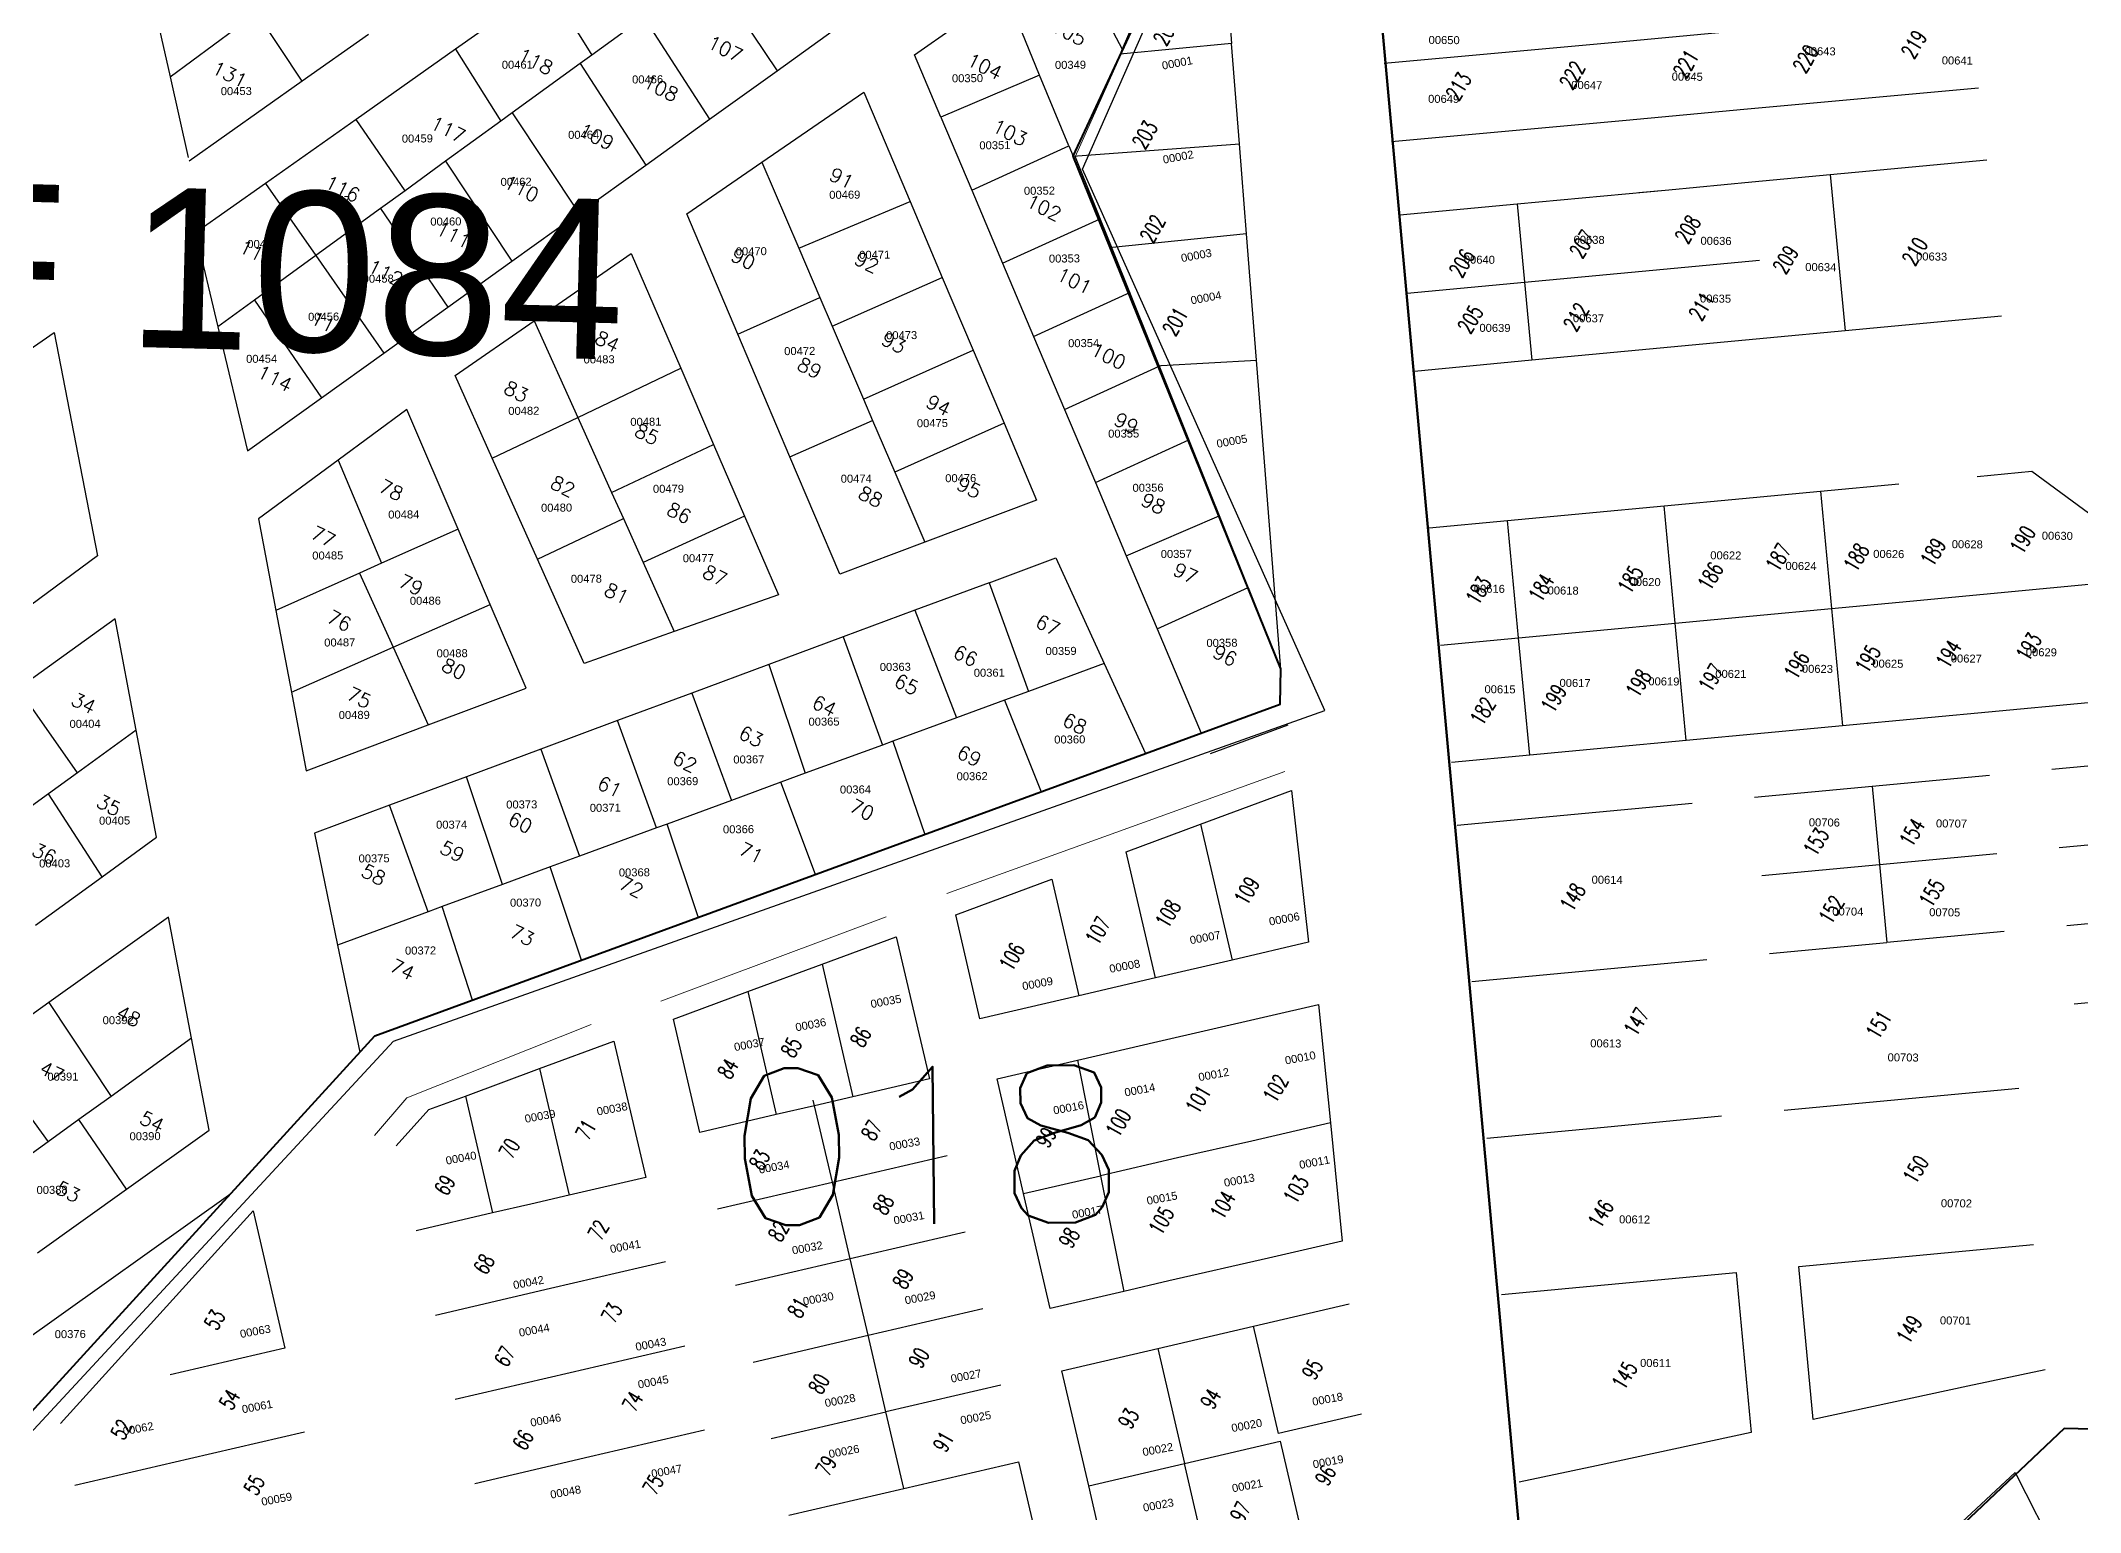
# Model space of a CAD drawing. Header units: metres. Extents: x 0 to 1324930, y 0 to 1631912.
# Drawn here: x 253085.4 to 253340.3, y 1630201.6 to 1630385.5 of the extents above; entities that cross this region are included whole.
import ezdxf
from ezdxf.enums import TextEntityAlignment as Align

# ---------------------------------------------------------------- set-up
doc = ezdxf.new("R2010")
doc.units = ezdxf.units.M
doc.header["$MEASUREMENT"] = 0
for name, color, linetype in [('A_revoir_niveau_0', 7, 'Continuous'), ('limites_parcelles', 7, 'Continuous'), ('limites_sections', 7, 'Continuous'), ('limites_tf', 7, 'Continuous'), ('numero_lot', 7, 'Continuous'), ('numero_parcelle', 7, 'Continuous')]:
    doc.layers.add(name, color=color, linetype=linetype)
doc.layers.add('ASSIETTE IMMAT', color=7, linetype='Continuous', lineweight=0)
doc.layers.add('Numero Titre Foncier', color=4, linetype='Continuous', lineweight=0)
doc.styles.add('Annotative', font='romans.shx')
doc.styles.add('Style-Arial', font='arial.ttf')
doc.styles.add('Style-STANDARD', font='STANDARD.shx')
doc.styles.add('Style-txt', font='txt.shx')

msp = doc.modelspace()

# ---------------------------------------------------------------- linework, layer by layer
at = {"layer": 'A_revoir_niveau_0', "color": 0, "lineweight": 0}
for p, q in [((253214.70433, 1630370.9804, -1.032), (253231.98046, 1630409.69343, -1.032)), ((253225.35708, 1630344.44537, -1.032), (253214.70433, 1630370.9804, -1.032)), ((253240.91244, 1630294.17127, -1.032), (253198.66754, 1630278.91944, -1.032)), ((253162.90526, 1630265.46361, -1.032), (253191.06812, 1630276.00417, -1.032)), ((253131.16643, 1630253.35385, -1.032), (253154.18781, 1630262.54711, -1.032)), ((253127.14668, 1630248.65367, -1.032), (253131.16643, 1630253.35385, -1.032))]:
    msp.add_line(p, q, dxfattribs=at)
at = {"layer": 'A_revoir_niveau_0', "color": 0, "lineweight": 30}
for p, q in [((253214.70433, 1630370.9804, -1.032), (253240.40374, 1630306.96547, -1.032)), ((253127.17261, 1630261.11859, -1.032), (253240.32509, 1630302.57816, -1.032)), ((253064.47847, 1630192.47348, -1.032), (253127.17261, 1630261.11859, -1.032))]:
    msp.add_line(p, q, dxfattribs=at)
at = {"layer": 'ASSIETTE IMMAT', "color": 2, "linetype": 'Continuous', "lineweight": 40}
for points in [[(253034.12191, 1629832.13926, 2.15992), (253017.23959, 1629997.64119, 1.16052), (253130.3778, 1629983.16094, 1.47266), (253107.12683, 1630079.57534, 0.86346), (253106.11178, 1630094.93864, 0.7718), (253095.88822, 1630135.18078, 0.51648), (253051.32866, 1630189.86855, 0.1078), (253064.47615, 1630192.48019, 0.11903), (253127.17084, 1630261.1237, -0.15523), (253240.32335, 1630302.58319, -0.16938), (253240.40206, 1630306.97036, -0.19482), (253214.44124, 1630371.06528, -0.62094), (253249.1608, 1630445.54933, -0.98556)], [(253304.28607, 1630415.55982, -1.032), (253414.61246, 1630333.66978, 0), (253419.11558, 1630335.2232, 0), (253417.22345, 1630377.50538, -0.25045), (253461.43441, 1630331.70579, 0.10568), (253433.74197, 1630311.23856, 0.16934), (253426.94604, 1630302.1753, 0.20853), (253425.89071, 1630286.92304, 0.29538), (253475.14306, 1630227.38584, 0.74179), (253420.30421, 1630210.07073, 0.73244), (253338.30498, 1630212.02092, 0.55606), (253281.71605, 1630158.44501, 0.75471), (253272.82588, 1630058.16258, 1.3218), (253238.77313, 1630009.06386, 1.53968), (253173.60872, 1629962.60402, 1.67957), (253084.70559, 1629865.60895, 2.06647)]]:
    msp.add_polyline3d(points, dxfattribs=at)
at = {"layer": 'limites_parcelles'}
for p, q in [((253231.30037, 1630409.51999), (253220.58389, 1630384.44025)), ((253232.28747, 1630410.21377), (253234.25652, 1630385.1652)), ((253097.78324, 1630397.94393), (253101.58184, 1630381.00843)), ((253213.81449, 1630397.2301), (253220.58389, 1630384.44025)), ((253168.94995, 1630394.37832), (253177.45148, 1630381.75497)), ((253148.75104, 1630392.56338), (253137.25125, 1630384.44488)), ((253148.75104, 1630392.56338), (253154.29229, 1630383.72228)), ((253194.6207, 1630383.73982), (253205.94812, 1630391.70125)), ((253210.26229, 1630381.2188), (253205.94812, 1630391.70125)), ((253101.58184, 1630381.00843), (253112.43235, 1630388.98143)), ((253118.0816, 1630380.44573), (253112.43235, 1630388.98143)), ((253160.77322, 1630388.43388), (253154.29229, 1630383.72228)), ((253160.77322, 1630388.43388), (253169.00244, 1630375.68782)), ((253177.45148, 1630381.75497), (253186.11896, 1630387.97898)), ((253297.35675, 1630386.68754), (253282.68227, 1630385.33584)), ((253126.37691, 1630386.30384), (253118.0816, 1630380.44573)), ((253137.25125, 1630384.44488), (253124.83018, 1630375.67599)), ((253137.25125, 1630384.44488), (253142.8965, 1630375.4376)), ((253234.25652, 1630385.1652), (253220.31988, 1630383.82239)), ((253220.58389, 1630384.44025), (253220.31988, 1630383.82239)), ((253235.24405, 1630372.60275), (253234.25652, 1630385.1652)), ((253268.00778, 1630383.98414), (253253.33956, 1630382.643)), ((253282.68227, 1630385.33584), (253268.00778, 1630383.98414)), ((253152.83285, 1630382.66127), (253144.35218, 1630376.49588)), ((253154.29229, 1630383.72228), (253152.83285, 1630382.66127)), ((253152.83285, 1630382.66127), (253161.03086, 1630369.96354)), ((253169.00244, 1630375.68782), (253177.45148, 1630381.75497)), ((253197.91885, 1630375.93733), (253194.6207, 1630383.73982)), ((253220.31988, 1630383.82239), (253218.21727, 1630378.90167)), ((253101.58184, 1630381.00843), (253103.85044, 1630370.89418)), ((253118.0816, 1630380.44573), (253103.94695, 1630370.4639)), ((253175.54647, 1630370.323), (253188.27122, 1630379.08389)), ((253188.27122, 1630379.08389), (253194.07023, 1630365.40055)), ((253210.26229, 1630381.2188), (253197.91885, 1630375.93733)), ((253213.90642, 1630372.36439), (253210.26229, 1630381.2188)), ((253327.59708, 1630379.59947), (253312.92259, 1630378.24777)), ((253144.35218, 1630376.49588), (253142.8965, 1630375.4376)), ((253144.35218, 1630376.49588), (253152.65975, 1630363.95235)), ((253298.25437, 1630376.90663), (253283.57988, 1630375.55493)), ((253312.92259, 1630378.24777), (253298.25437, 1630376.90663)), ((253124.83018, 1630375.67599), (253113.48385, 1630367.66583)), ((253130.95009, 1630366.75263), (253124.83018, 1630375.67599)), ((253142.8965, 1630375.4376), (253136.01779, 1630370.43682)), ((253161.03086, 1630369.96354), (253169.00244, 1630375.68782)), ((253197.91885, 1630375.93733), (253201.76819, 1630366.83086)), ((253268.9054, 1630374.20323), (253254.23717, 1630372.86209)), ((253283.57988, 1630375.55493), (253268.9054, 1630374.20323)), ((253201.76819, 1630366.83086), (253213.90642, 1630372.36439)), ((253213.90642, 1630372.36439), (253214.44207, 1630371.06288)), ((253214.44207, 1630371.06288), (253235.24405, 1630372.60275)), ((253236.12724, 1630361.36758), (253235.24405, 1630372.60275)), ((253136.01779, 1630370.43682), (253130.95009, 1630366.75263)), ((253136.01779, 1630370.43682), (253144.29203, 1630357.9436)), ((253152.65975, 1630363.95235), (253161.03086, 1630369.96354)), ((253166.15092, 1630363.85423), (253175.54647, 1630370.323)), ((253175.54647, 1630370.323), (253180.14929, 1630359.58214)), ((253299.29324, 1630367.86985), (253309.07302, 1630368.79074)), ((253309.07302, 1630368.79074), (253313.96968, 1630369.24894)), ((253309.07302, 1630368.79074), (253310.92252, 1630349.23031)), ((253313.96968, 1630369.24894), (253328.64612, 1630370.62803)), ((253113.48385, 1630367.66583), (253104.75522, 1630361.50369)), ((253113.48385, 1630367.66583), (253119.79558, 1630358.64337)), ((253130.95009, 1630366.75263), (253127.88516, 1630364.52444)), ((253201.76819, 1630366.83086), (253205.63168, 1630357.69091)), ((253269.95717, 1630365.11598), (253288.90907, 1630366.8893)), ((253285.15513, 1630366.53483), (253288.90907, 1630366.8893)), ((253288.90907, 1630366.8893), (253299.29324, 1630367.86985)), ((253127.88516, 1630364.52444), (253119.79558, 1630358.64337)), ((253127.88516, 1630364.52444), (253136.282, 1630352.1917)), ((253144.29203, 1630357.9436), (253152.65975, 1630363.95235)), ((253172.53624, 1630348.82812), (253166.15092, 1630363.85423)), ((253180.14929, 1630359.58214), (253194.07023, 1630365.40055)), ((253194.07023, 1630365.40055), (253198.08895, 1630355.91797)), ((253255.2913, 1630363.73063), (253269.95717, 1630365.11598)), ((253269.95717, 1630365.11598), (253270.87689, 1630355.33625)), ((253104.75522, 1630361.50369), (253107.56278, 1630349.75018)), ((253205.63168, 1630357.69091), (253217.8048, 1630363.24035)), ((253236.12724, 1630361.36758), (253219.37399, 1630359.66437)), ((253237.36754, 1630345.58951), (253236.12724, 1630361.36758)), ((253119.79558, 1630358.64337), (253112.11526, 1630353.05981)), ((253119.79558, 1630358.64337), (253128.31237, 1630346.46882)), ((253147.09449, 1630350.51457), (253159.22454, 1630358.92725)), ((253159.22454, 1630358.92725), (253165.40415, 1630344.57693)), ((253180.14929, 1630359.58214), (253182.79758, 1630353.40227)), ((253136.282, 1630352.1917), (253144.29203, 1630357.9436)), ((253184.33594, 1630349.81244), (253198.08895, 1630355.91797)), ((253198.08895, 1630355.91797), (253201.94395, 1630346.82171)), ((253205.63168, 1630357.69091), (253209.49517, 1630348.55097)), ((253270.87689, 1630355.33625), (253285.54805, 1630356.71847)), ((253285.54805, 1630356.71847), (253300.21824, 1630358.08699)), ((253172.53624, 1630348.82812), (253182.79758, 1630353.40227)), ((253182.79758, 1630353.40227), (253184.33594, 1630349.81244)), ((253209.49517, 1630348.55097), (253221.61622, 1630354.07666)), ((253256.20573, 1630353.95403), (253270.87689, 1630355.33625)), ((253270.87689, 1630355.33625), (253271.79661, 1630345.55652)), ((253112.11526, 1630353.05981), (253107.56278, 1630349.75018)), ((253112.11526, 1630353.05981), (253120.50079, 1630340.85942)), ((253128.31237, 1630346.46882), (253136.282, 1630352.1917)), ((253330.47499, 1630351.07483), (253315.80912, 1630349.68948)), ((253065.31036, 1630333.93095), (253087.07726, 1630349.05481)), ((253087.07726, 1630349.05481), (253092.51608, 1630321.10093)), ((253107.56278, 1630349.75018), (253111.26988, 1630334.23082)), ((253137.1979, 1630343.65089), (253147.09449, 1630350.51457)), ((253147.09449, 1630350.51457), (253152.53379, 1630338.43078)), ((253179.04618, 1630333.50875), (253172.53624, 1630348.82812)), ((253184.33594, 1630349.81244), (253188.24443, 1630340.69185)), ((253209.49517, 1630348.55097), (253213.35866, 1630339.41103)), ((253301.13267, 1630348.31039), (253286.47305, 1630346.93561)), ((253310.92252, 1630349.23031), (253301.13267, 1630348.31039)), ((253315.80912, 1630349.68948), (253310.92252, 1630349.23031)), ((253120.50079, 1630340.85942), (253128.31237, 1630346.46882)), ((253188.24443, 1630340.69185), (253201.94395, 1630346.82171)), ((253201.94395, 1630346.82171), (253205.81172, 1630337.69532)), ((253286.47305, 1630346.93561), (253271.79661, 1630345.55652)), ((253141.83159, 1630333.32001), (253137.1979, 1630343.65089)), ((253152.53379, 1630338.43078), (253165.40415, 1630344.57693)), ((253165.40415, 1630344.57693), (253169.51185, 1630335.03799)), ((253213.35866, 1630339.41103), (253225.20931, 1630344.81345)), ((253225.20931, 1630344.81345), (253225.42764, 1630344.91298)), ((253228.90867, 1630335.59868), (253225.20931, 1630344.81345)), ((253225.42764, 1630344.91298), (253237.36754, 1630345.58951)), ((253240.40374, 1630306.96547), (253237.36754, 1630345.58951)), ((253271.79661, 1630345.55652), (253257.13073, 1630344.17117)), ((253111.26988, 1630334.23082), (253120.50079, 1630340.85942)), ((253188.24443, 1630340.69185), (253189.37949, 1630338.04315)), ((253131.16521, 1630339.39571), (253122.5756, 1630333.06828)), ((253137.56579, 1630324.46484), (253131.16521, 1630339.39571)), ((253141.83159, 1630333.32001), (253152.53379, 1630338.43078)), ((253152.53379, 1630338.43078), (253156.75673, 1630329.04921)), ((253179.04618, 1630333.50875), (253189.37949, 1630338.04315)), ((253189.37949, 1630338.04315), (253192.14738, 1630331.58418)), ((253213.35866, 1630339.41103), (253217.22215, 1630330.27108)), ((253205.81172, 1630337.69532), (253192.14738, 1630331.58418)), ((253205.81172, 1630337.69532), (253209.88732, 1630328.07852)), ((253217.22215, 1630330.27108), (253228.90867, 1630335.59868)), ((253232.71243, 1630326.12385), (253228.90867, 1630335.59868)), ((253122.5756, 1630333.06828), (253112.62089, 1630325.73525)), ((253122.5756, 1630333.06828), (253128.01807, 1630320.18819)), ((253147.48704, 1630320.71111), (253141.83159, 1630333.32001)), ((253156.75673, 1630329.04921), (253169.51185, 1630335.03799)), ((253169.51185, 1630335.03799), (253173.37587, 1630326.06497)), ((253185.28778, 1630318.82084), (253179.04618, 1630333.50875)), ((253192.14738, 1630331.58418), (253195.90468, 1630322.81636)), ((253327.42515, 1630331.04445), (253334.27609, 1630331.6945)), ((253334.27609, 1630331.6945), (253352.05626, 1630318.57479)), ((253156.75673, 1630329.04921), (253158.233, 1630325.76959)), ((253209.88732, 1630328.07852), (253195.90468, 1630322.81636)), ((253217.22215, 1630330.27108), (253221.08565, 1630321.13114)), ((253288.31249, 1630327.37615), (253298.08909, 1630328.29058)), ((253298.08909, 1630328.29058), (253307.86569, 1630329.20502)), ((253307.86569, 1630329.20502), (253317.64855, 1630330.13002)), ((253307.86569, 1630329.20502), (253309.24229, 1630314.54058)), ((253112.62089, 1630325.73525), (253114.79917, 1630314.26711)), ((253147.48704, 1630320.71111), (253158.233, 1630325.76959)), ((253158.233, 1630325.76959), (253160.70098, 1630320.28679)), ((253173.37587, 1630326.06497), (253160.70098, 1630320.28679)), ((253173.37587, 1630326.06497), (253177.60736, 1630316.23858)), ((253221.08565, 1630321.13114), (253232.71243, 1630326.12385)), ((253236.30738, 1630317.16914), (253232.71243, 1630326.12385)), ((253258.96316, 1630324.61126), (253268.75303, 1630325.53671)), ((253268.75303, 1630325.53671), (253278.52963, 1630326.45115)), ((253270.12986, 1630310.8698), (253268.75303, 1630325.53671)), ((253278.52963, 1630326.45115), (253288.31249, 1630327.37615)), ((253289.68619, 1630312.70396), (253288.31249, 1630327.37615)), ((253137.56579, 1630324.46484), (253128.01807, 1630320.18819)), ((253141.60122, 1630315.05123), (253137.56579, 1630324.46484)), ((253195.90468, 1630322.81636), (253185.28778, 1630318.82084)), ((253092.51608, 1630321.10093), (253075.06406, 1630308.23782)), ((253128.01807, 1630320.18819), (253125.24358, 1630318.94543)), ((253153.33726, 1630307.66796), (253147.48704, 1630320.71111)), ((253160.70098, 1630320.28679), (253164.59208, 1630311.64244)), ((253203.9364, 1630317.76145), (253212.28349, 1630320.86193)), ((253212.28349, 1630320.86193), (253218.33258, 1630307.64721)), ((253221.08565, 1630321.13114), (253224.94914, 1630311.99119)), ((253125.24358, 1630318.94543), (253114.79917, 1630314.26711)), ((253125.24358, 1630318.94543), (253129.44623, 1630309.68257)), ((253203.9364, 1630317.76145), (253194.65512, 1630314.31397)), ((253203.9364, 1630317.76145), (253208.85602, 1630304.16765)), ((253319.01708, 1630315.45984), (253352.05626, 1630318.57479)), ((253129.44623, 1630309.68257), (253141.60122, 1630315.05123)), ((253146.09163, 1630304.57629), (253141.60122, 1630315.05123)), ((253177.60736, 1630316.23858), (253164.59208, 1630311.64244)), ((253224.94914, 1630311.99119), (253236.30738, 1630317.16914)), ((253236.30738, 1630317.16914), (253240.40374, 1630306.96547)), ((253309.24229, 1630314.54058), (253319.01708, 1630315.45984)), ((253094.72951, 1630313.2329), (253082.64396, 1630304.52276)), ((253097.35884, 1630299.34377), (253094.72951, 1630313.2329)), ((253114.79917, 1630314.26711), (253116.73626, 1630304.06879)), ((253194.65512, 1630314.31397), (253185.70455, 1630310.98933)), ((253194.65512, 1630314.31397), (253199.88276, 1630300.87288)), ((253270.12986, 1630310.8698), (253289.68619, 1630312.70396)), ((253289.68619, 1630312.70396), (253299.45761, 1630313.6204)), ((253291.0601, 1630298.02952), (253289.68619, 1630312.70396)), ((253299.45761, 1630313.6204), (253309.24229, 1630314.54058)), ((253309.24229, 1630314.54058), (253310.61956, 1630299.86896)), ((253164.59208, 1630311.64244), (253153.33726, 1630307.66796)), ((253185.70455, 1630310.98933), (253176.41676, 1630307.53943)), ((253185.70455, 1630310.98933), (253190.59933, 1630297.46423)), ((253224.94914, 1630311.99119), (253230.45652, 1630298.96227)), ((253260.34495, 1630309.95209), (253270.12986, 1630310.8698)), ((253271.5069, 1630296.20065), (253270.12986, 1630310.8698)), ((253116.73626, 1630304.06879), (253129.44623, 1630309.68257)), ((253129.44623, 1630309.68257), (253133.84755, 1630299.98181)), ((253176.41676, 1630307.53943), (253166.80018, 1630303.9674)), ((253176.41676, 1630307.53943), (253180.97035, 1630293.9287)), ((253218.33258, 1630307.64721), (253208.85602, 1630304.16765)), ((253218.33258, 1630307.64721), (253223.47851, 1630296.4055)), ((253089.98648, 1630293.99315), (253082.64396, 1630304.52276)), ((253116.73626, 1630304.06879), (253118.59935, 1630294.26007)), ((253133.84755, 1630299.98181), (253146.09163, 1630304.57629)), ((253166.80018, 1630303.9674), (253157.51629, 1630300.51895)), ((253166.80018, 1630303.9674), (253171.74771, 1630290.54237)), ((253205.88574, 1630303.07703), (253199.88276, 1630300.87288)), ((253208.85602, 1630304.16765), (253205.88574, 1630303.07703)), ((253205.88574, 1630303.07703), (253210.44605, 1630291.63035)), ((253339.96188, 1630302.63339), (253330.17902, 1630301.70839)), ((253349.73961, 1630303.54934), (253339.96188, 1630302.63339)), ((253118.59935, 1630294.26007), (253133.84755, 1630299.98181)), ((253157.51629, 1630300.51895), (253147.89931, 1630296.94678)), ((253162.37261, 1630287.10006), (253157.51629, 1630300.51895)), ((253199.88276, 1630300.87288), (253191.92633, 1630297.95147)), ((253241.26928, 1630299.93625), (253231.57301, 1630296.36205)), ((253310.61956, 1630299.86896), (253300.84296, 1630298.95452)), ((253320.40242, 1630300.79396), (253310.61956, 1630299.86896)), ((253330.17902, 1630301.70839), (253320.40242, 1630300.79396)), ((253097.35884, 1630299.34377), (253089.98648, 1630293.99315)), ((253099.89724, 1630285.93499), (253097.35884, 1630299.34377)), ((253190.59933, 1630297.46423), (253180.97035, 1630293.9287)), ((253191.92633, 1630297.95147), (253190.59933, 1630297.46423)), ((253191.92633, 1630297.95147), (253195.89736, 1630286.29964)), ((253291.0601, 1630298.02952), (253281.2835, 1630297.11508)), ((253300.84296, 1630298.95452), (253291.0601, 1630298.02952)), ((253147.89931, 1630296.94678), (253138.61362, 1630293.49766)), ((253147.89931, 1630296.94678), (253152.74251, 1630283.56413)), ((253271.5069, 1630296.20065), (253261.72325, 1630295.28405)), ((253281.2835, 1630297.11508), (253271.5069, 1630296.20065)), ((253336.78874, 1630294.4371), (253351.45462, 1630295.82245)), ((253089.98648, 1630293.99315), (253086.37023, 1630291.3686)), ((253138.61362, 1630293.49766), (253129.00477, 1630289.9285)), ((253143.11913, 1630280.03065), (253138.61362, 1630293.49766)), ((253177.92076, 1630292.80897), (253171.74771, 1630290.54237)), ((253180.97035, 1630293.9287), (253177.92076, 1630292.80897)), ((253182.22745, 1630281.29093), (253177.92076, 1630292.80897)), ((253299.62091, 1630290.94362), (253314.29735, 1630292.32271)), ((253314.29735, 1630292.32271), (253328.96323, 1630293.70806)), ((253314.29735, 1630292.32271), (253315.2172, 1630282.54163)), ((253086.37023, 1630291.3686), (253081.49582, 1630287.83092)), ((253093.08297, 1630280.99978), (253086.37023, 1630291.3686)), ((253129.00477, 1630289.9285), (253119.60753, 1630286.43795)), ((253133.82221, 1630276.61705), (253129.00477, 1630289.9285)), ((253171.74771, 1630290.54237), (253163.70488, 1630287.58924)), ((253230.34659, 1630287.5577), (253241.73835, 1630291.77341)), ((253241.73835, 1630291.77341), (253243.86996, 1630272.80979)), ((253277.12953, 1630288.82923), (253291.79541, 1630290.21458)), ((253162.37261, 1630287.10006), (253152.74251, 1630283.56413)), ((253163.70488, 1630287.58924), (253162.37261, 1630287.10006)), ((253167.58942, 1630275.9783), (253163.70488, 1630287.58924)), ((253221.06272, 1630284.12012), (253230.34659, 1630287.5577)), ((253230.34659, 1630287.5577), (253234.30916, 1630270.57474)), ((253262.45308, 1630287.45014), (253277.12953, 1630288.82923)), ((253093.08297, 1630280.99978), (253099.89724, 1630285.93499)), ((253119.60753, 1630286.43795), (253122.5187, 1630272.46668)), ((253337.70318, 1630284.6605), (253352.3736, 1630286.03766)), ((253149.09563, 1630282.22508), (253143.11913, 1630280.03065)), ((253152.74251, 1630283.56413), (253149.09563, 1630282.22508)), ((253152.99196, 1630270.57891), (253149.09563, 1630282.22508)), ((253224.73768, 1630268.34576), (253221.06272, 1630284.12012)), ((253300.53535, 1630281.16702), (253315.2172, 1630282.54163)), ((253315.2172, 1630282.54163), (253329.88197, 1630283.91463)), ((253315.2172, 1630282.54163), (253316.13679, 1630272.76325)), ((253084.73609, 1630274.95458), (253093.08297, 1630280.99978)), ((253143.11913, 1630280.03065), (253135.58159, 1630277.26305)), ((253199.76956, 1630276.25174), (253211.77884, 1630280.68254)), ((253211.77884, 1630280.68254), (253215.1662, 1630266.11677)), ((253135.58159, 1630277.26305), (253133.82221, 1630276.61705)), ((253139.37567, 1630265.58984), (253135.58159, 1630277.26305)), ((253101.36992, 1630275.92815), (253086.43734, 1630265.26247)), ((253104.2599, 1630260.81717), (253101.36992, 1630275.92815)), ((253133.82221, 1630276.61705), (253122.5187, 1630272.46668)), ((253202.79998, 1630263.2447), (253199.76956, 1630276.25174)), ((253353.2878, 1630276.25243), (253338.62817, 1630274.87764)), ((253122.5187, 1630272.46668), (253125.30856, 1630259.07761)), ((253183.05829, 1630270.05861), (253192.34217, 1630273.49619)), ((253192.34217, 1630273.49619), (253196.48781, 1630255.71712)), ((253243.86996, 1630272.80979), (253234.30916, 1630270.57474)), ((253301.46035, 1630271.38416), (253316.13679, 1630272.76325)), ((253330.79641, 1630274.13803), (253316.13679, 1630272.76325)), ((253173.7698, 1630266.63777), (253183.05829, 1630270.05861)), ((253183.05829, 1630270.05861), (253186.91633, 1630253.48814)), ((253234.30916, 1630270.57474), (253224.73768, 1630268.34576)), ((253264.29252, 1630267.89068), (253278.96896, 1630269.26977)), ((253278.96896, 1630269.26977), (253293.63484, 1630270.65512)), ((253164.48592, 1630263.20018), (253173.7698, 1630266.63777)), ((253173.7698, 1630266.63777), (253177.34486, 1630251.25915)), ((253224.73768, 1630268.34576), (253215.1662, 1630266.11677)), ((253086.43734, 1630265.26247), (253078.04805, 1630259.27036)), ((253086.43734, 1630265.26247), (253094.19316, 1630253.54682)), ((253215.1662, 1630266.11677), (253202.79998, 1630263.2447)), ((253225.02738, 1630260.40257), (253245.13101, 1630265.02583)), ((253245.13101, 1630265.02583), (253246.59707, 1630250.23793)), ((253339.54261, 1630265.10104), (253354.21064, 1630266.47798)), ((253167.79012, 1630249.03478), (253164.48592, 1630263.20018)), ((253078.04805, 1630259.27036), (253086.33629, 1630247.87248)), ((253104.2599, 1630260.81717), (253094.19316, 1630253.54682)), ((253106.45616, 1630249.33345), (253104.2599, 1630260.81717)), ((253147.76398, 1630257.01312), (253157.05853, 1630260.44464)), ((253157.05853, 1630260.44464), (253161.02424, 1630243.41751)), ((253214.97521, 1630258.07832), (253225.02738, 1630260.40257)), ((253138.48616, 1630253.58621), (253147.76398, 1630257.01312)), ((253147.76398, 1630257.01312), (253151.45276, 1630241.18853)), ((253204.93136, 1630255.75654), (253214.97521, 1630258.07832)), ((253214.97521, 1630258.07832), (253217.87732, 1630243.62324)), ((253196.48781, 1630255.71712), (253186.91633, 1630253.48814)), ((253208.25156, 1630241.40336), (253204.93136, 1630255.75654)), ((253317.96996, 1630253.19322), (253332.63585, 1630254.57857)), ((253094.19316, 1630253.54682), (253090.16071, 1630250.63453)), ((253129.84683, 1630247.3813), (253133.90889, 1630251.89422)), ((253133.90889, 1630251.89422), (253138.48616, 1630253.58621)), ((253138.48616, 1630253.58621), (253141.88735, 1630238.97022)), ((253182.13295, 1630252.37883), (253177.34486, 1630251.25915)), ((253182.13295, 1630252.37883), (253181.97273, 1630253.06684)), ((253182.13329, 1630252.3789), (253182.13295, 1630252.37883)), ((253184.36194, 1630242.80735), (253182.13295, 1630252.37883)), ((253186.91633, 1630253.48814), (253182.13329, 1630252.3789)), ((253303.29978, 1630251.8247), (253317.96996, 1630253.19322)), ((253090.16071, 1630250.63453), (253086.33629, 1630247.87248)), ((253096.12351, 1630241.94023), (253090.16071, 1630250.63453)), ((253096.12351, 1630241.94023), (253106.45616, 1630249.33345)), ((253177.34486, 1630251.25915), (253167.79012, 1630249.03478)), ((253246.59707, 1630250.23793), (253236.78919, 1630247.95172)), ((253246.59707, 1630250.23793), (253248.06243, 1630235.45721)), ((253266.13195, 1630248.33122), (253280.8084, 1630249.71031)), ((253280.8084, 1630249.71031), (253295.47428, 1630251.09565)), ((253086.33629, 1630247.87248), (253079.0944, 1630242.64228)), ((253236.78919, 1630247.95172), (253227.50061, 1630245.85143)), ((253184.36194, 1630242.80735), (253198.71679, 1630246.14565)), ((253227.50061, 1630245.85143), (253217.87732, 1630243.62324)), ((253082.90115, 1630222.6665), (253109.16315, 1630241.39967)), ((253109.16315, 1630241.39967), (253084.83164, 1630214.75859)), ((253085.02313, 1630233.99768), (253096.12351, 1630241.94023)), ((253151.45276, 1630241.18853), (253146.67006, 1630240.07937)), ((253161.02424, 1630243.41751), (253151.45276, 1630241.18853)), ((253170.00843, 1630239.46937), (253184.36194, 1630242.80735)), ((253186.59092, 1630233.23587), (253184.36194, 1630242.80735)), ((253208.25156, 1630241.40336), (253217.87732, 1630243.62324)), ((253211.56884, 1630227.04479), (253208.25156, 1630241.40336)), ((253217.87732, 1630243.62324), (253220.77404, 1630229.17108)), ((253099.91002, 1630225.95064), (253111.95877, 1630239.25645)), ((253111.95877, 1630239.25645), (253115.9268, 1630222.07492)), ((253141.88735, 1630238.97022), (253132.31588, 1630236.74123)), ((253146.67006, 1630240.07937), (253141.88735, 1630238.97022)), ((253200.9351, 1630236.58024), (253186.5916, 1630233.23603)), ((253248.06243, 1630235.45721), (253238.86389, 1630233.31285)), ((253314.91582, 1630233.17967), (253319.8094, 1630233.63376)), ((253319.8094, 1630233.63376), (253324.69242, 1630234.09411)), ((253324.69242, 1630234.09411), (253334.47528, 1630235.01911)), ((253149.12359, 1630229.56111), (253163.47778, 1630232.89925)), ((253186.59092, 1630233.23587), (253172.23741, 1630229.89789)), ((253186.5916, 1630233.23603), (253186.59092, 1630233.23587)), ((253188.81794, 1630223.67284), (253186.59092, 1630233.23587)), ((253238.86389, 1630233.31285), (253226.39791, 1630230.47053)), ((253287.53085, 1630230.61119), (253297.30745, 1630231.52563)), ((253297.30745, 1630231.52563), (253299.19148, 1630211.51155)), ((253305.13922, 1630232.26524), (253314.91582, 1630233.17967)), ((253306.93407, 1630213.16039), (253305.13922, 1630232.26524)), ((253134.76334, 1630226.21229), (253149.12359, 1630229.56111)), ((253220.77404, 1630229.17108), (253211.56884, 1630227.04479)), ((253226.39791, 1630230.47053), (253220.77404, 1630229.17108)), ((253267.97139, 1630228.77176), (253277.75425, 1630229.69676)), ((253277.75425, 1630229.69676), (253282.63727, 1630230.1571)), ((253282.63727, 1630230.1571), (253287.53085, 1630230.61119)), ((253087.86667, 1630212.64192), (253099.91002, 1630225.95064)), ((253188.81794, 1630223.67284), (253203.17016, 1630227.01943)), ((253236.98135, 1630224.8071), (253248.94722, 1630227.596)), ((253174.4664, 1630220.32641), (253188.81794, 1630223.67284)), ((253191.04496, 1630214.10982), (253188.81794, 1630223.67284)), ((253225.01549, 1630222.0182), (253236.98135, 1630224.8071)), ((253240.10101, 1630211.41038), (253236.98135, 1630224.8071)), ((253115.9268, 1630222.07492), (253101.57362, 1630218.75471)), ((253151.57106, 1630219.03217), (253165.92524, 1630222.37031)), ((253213.04963, 1630219.2293), (253225.01549, 1630222.0182)), ((253225.01549, 1630222.0182), (253228.35363, 1630207.66402)), ((253137.21688, 1630215.69403), (253151.57106, 1630219.03217)), ((253216.38777, 1630204.87512), (253213.04963, 1630219.2293)), ((253335.94393, 1630219.36184), (253326.27254, 1630217.3003)), ((253205.39914, 1630217.44796), (253191.04496, 1630214.10982)), ((253326.27254, 1630217.3003), (253316.60546, 1630215.22193)), ((253176.70145, 1630210.76561), (253191.04496, 1630214.10982)), ((253193.27394, 1630204.53834), (253191.04496, 1630214.10982)), ((253250.50208, 1630213.83166), (253240.10101, 1630211.41038)), ((253316.60546, 1630215.22193), (253306.93407, 1630213.16039)), ((253118.36491, 1630211.54933), (253104.00634, 1630208.23205)), ((253154.02459, 1630208.5139), (253168.37878, 1630211.85204)), ((253299.19148, 1630211.51155), (253289.52439, 1630209.43319)), ((253104.00634, 1630208.23205), (253089.65316, 1630204.91184)), ((253139.66435, 1630205.16509), (253154.02459, 1630208.5139)), ((253228.35363, 1630207.66402), (253240.31949, 1630210.45292)), ((253240.31949, 1630210.45292), (253243.6637, 1630196.10941)), ((253289.52439, 1630209.43319), (253279.853, 1630207.37165)), ((253193.27394, 1630204.53834), (253207.61686, 1630207.87386)), ((253207.61686, 1630207.87386), (253212.07754, 1630188.76716)), ((253216.38777, 1630204.87512), (253228.35363, 1630207.66402)), ((253231.69784, 1630193.32051), (253228.35363, 1630207.66402)), ((253279.853, 1630207.37165), (253270.17534, 1630205.29967)), ((253178.91976, 1630201.2002), (253193.27394, 1630204.53834)), ((253219.73197, 1630190.53161), (253216.38777, 1630204.87512))]:
    msp.add_line(p, q, dxfattribs=at)
at = {"layer": 'limites_sections', "color": 112, "linetype": 'Continuous', "lineweight": 40, "flags": 128}
for points in [[(253571.04708, 1630723.59957), (253600.1863, 1630706.54853), (253621.81723, 1630711.99444), (253628.04112, 1630687.55487), (253678.20867, 1630517.21846), (253711.26263, 1630399.4259), (253749.05441, 1630241.18811), (253786.71903, 1630083.07753), (253667.01916, 1630061.04847), (253520.67758, 1630008.00346), (253349.87463, 1629905.00727), (253370.89489, 1630071.74561), (253278.66491, 1630062.12861), (253271.08256, 1630189.80614), (253238.7921, 1630544.17911), (253486.32208, 1630710.42565), (253532.90498, 1630728.2652), (253571.04708, 1630723.59957)], [(253271.08256, 1630189.80614), (253278.66491, 1630062.12861), (253370.89489, 1630071.74561), (253349.87463, 1629905.00727), (253292.36857, 1629875.25951), (253264.42056, 1629860.90563), (253283.21815, 1629825.84344), (253276.08156, 1629797.15961), (253264.68264, 1629775.42816), (253237.80426, 1629775.92513), (253235.59543, 1629794.86585), (253170.14815, 1629824.10855), (253140.06562, 1629837.2331), (253052.3, 1629847.28), (252785.96832, 1629991.31478), (252450.61003, 1630145.3448), (252531.29723, 1630284.32627), (252789.44045, 1630429.78295), (252981.38964, 1630375.00641), (253177.31661, 1630501.61916), (253238.7921, 1630544.17911), (253271.08256, 1630189.80614)]]:
    msp.add_lwpolyline(points, close=True, dxfattribs=at)
at = {"layer": 'limites_tf', "color": 5, "linetype": 'Continuous', "lineweight": 30, "flags": 128}
for points, elevation in [([(253270.81869, 1630543.21295), (253272.2872, 1630565.48791), (253002.73265, 1630377.3766), (253043.21445, 1630275.65332), (253027.59585, 1630185.26779), (253065.67834, 1630191.58364), (253129.48145, 1630260.45924), (253245.88777, 1630301.7793), (253215.61607, 1630369.45639), (253249.82976, 1630447.06631), (253250.74205, 1630451.24536), (253264.84403, 1630515.79797), (253269.15146, 1630535.57566), (253270.81869, 1630543.21295)], -1.032), ([(253548.01654, 1630236.3256), (253564.53235, 1630191.09961), (253272.33992, 1630059.13179), (253275.88763, 1630063.65478), (253281.71757, 1630158.44061), (253316.43682, 1630191.87588), (253332.17143, 1630206.5114), (253337.58072, 1630195.94399), (253395.31035, 1630207.02816), (253414.97495, 1630206.41155), (253417.55458, 1630207.3145), (253487.82397, 1630231.63767), (253546.97612, 1630239.14669), (253548.01654, 1630236.3256)], 0)]:
    msp.add_lwpolyline(points, close=True, dxfattribs=dict(at, elevation=elevation))

# ---------------------------------------------------------------- texts
at = {"layer": 'limites_sections', "color": 3, "lineweight": 30, "style": 'Style-txt'}
msp.add_text('018', height=19.646083, rotation=0.56223, dxfattribs=at).set_placement((253196.12572, 1630247.42071), align=Align.MIDDLE_CENTER)
at = {"layer": 'Numero Titre Foncier', "color": 4, "linetype": 'Continuous', "lineweight": 13, "style": 'Style-Arial'}
msp.add_text('TF 1084', height=19.99996, rotation=358.50053, dxfattribs=at).set_placement((253106.4303, 1630356.99157), align=Align.MIDDLE_CENTER)
at = {"layer": 'numero_lot', "color": 7, "linetype": 'Continuous', "lineweight": 0, "style": 'Style-STANDARD', "width": 0.738818}
for s, rotation, p in [('204', 60.38774, (253226.06462, 1630384.71369)), ('219', 59.34774, (253319.5159, 1630383.08664, -1.032)), ('221', 59.34774, (253291.01496, 1630380.64027, -1.032)), ('220', 59.34774, (253305.97015, 1630381.29701, -1.032)), ('213', 59.34774, (253262.60353, 1630377.84333, -1.032)), ('222', 59.34774, (253276.8092, 1630379.2418, -1.032)), ('203', 60.38774, (253223.42534, 1630371.78942)), ('202', 60.38774, (253224.4005, 1630360.04908)), ('208', 59.34774, (253291.25196, 1630359.97294, -1.032)), ('207', 59.34774, (253278.06794, 1630358.1406, -1.032)), ('206', 59.34774, (253263.01079, 1630355.74106, -1.032)), ('209', 59.34774, (253303.47858, 1630356.18544, -1.032)), ('210', 59.34774, (253319.63298, 1630357.20331, -1.032)), ('211', 59.34774, (253292.96814, 1630350.32866, -1.032)), ('201', 60.38774, (253227.21539, 1630348.44046)), ('205', 59.34774, (253264.07411, 1630348.72379, -1.032)), ('212', 59.34774, (253277.30106, 1630349.01419, -1.032)), ('187', 59.34774, (253302.57084, 1630318.95237, -1.032)), ('189', 59.34774, (253321.91835, 1630319.60824, -1.032)), ('190', 59.34774, (253333.10128, 1630321.1498, -1.032)), ('186', 59.34774, (253294.07314, 1630316.60992, -1.032)), ('188', 59.34774, (253312.32393, 1630318.96977, -1.032)), ('183', 59.34774, (253265.09487, 1630314.81017, -1.032)), ('184', 59.34774, (253272.9422, 1630315.16635, -1.032)), ('185', 59.34774, (253284.08889, 1630316.2025, -1.032)), ('195', 59.34774, (253313.74869, 1630306.26716, -1.032)), ('194', 59.34774, (253323.84852, 1630306.86959, -1.032)), ('193', 59.34774, (253333.86901, 1630307.78261, -1.032)), ('197', 59.34774, (253294.17678, 1630303.89966, -1.032)), ('196', 59.34774, (253304.8545, 1630305.47726, -1.032)), ('199', 59.34774, (253274.48929, 1630301.33726, -1.032)), ('198', 59.34774, (253285.08767, 1630303.22534, -1.032)), ('182', 59.34774, (253265.6381, 1630299.73127, -1.032)), ('153', 59.34774, (253307.28347, 1630283.39486, -1.032)), ('154', 59.34774, (253319.28871, 1630284.55902, -1.032)), ('109', 60.38774, (253236.17094, 1630277.28133)), ('148', 59.34774, (253276.86993, 1630276.47348, -1.032)), ('155', 59.34774, (253321.75477, 1630277.00736, -1.032)), ('108', 60.38774, (253226.31411, 1630274.4188)), ('152', 59.34774, (253309.20701, 1630274.92767, -1.032)), ('107', 60.38774, (253217.56536, 1630272.29909)), ('106', 60.38774, (253206.79708, 1630269.03948)), ('147', 59.34774, (253284.84243, 1630260.90306, -1.032)), ('86', 60.38774, (253188.19551, 1630259.50564)), ('151', 59.34774, (253315.11986, 1630260.55096, -1.032)), ('85', 60.38774, (253179.53121, 1630258.20054)), ('84', 60.38774, (253171.6021, 1630255.53384)), ('101', 60.38774, (253230.09552, 1630251.20041)), ('102', 60.38774, (253239.76349, 1630252.58589)), ('100', 60.38774, (253220.12169, 1630248.26864)), ('71', 60.38774, (253153.85289, 1630247.88446)), ('87', 60.38774, (253189.57815, 1630247.82589)), ('99', 60.38774, (253211.34968, 1630246.94726)), ('70', 60.38774, (253144.29098, 1630245.54065)), ('83', 60.38774, (253175.55429, 1630244.152)), ('103', 60.38774, (253242.32213, 1630239.95104)), ('150', 59.34774, (253319.74183, 1630242.45272, -1.032)), ('69', 60.38774, (253136.21277, 1630240.98078)), ('88', 60.38774, (253191.03335, 1630238.54162)), ('104', 60.38774, (253233.18056, 1630237.97964)), ('105', 60.38774, (253225.49115, 1630236.04302)), ('146', 59.34774, (253280.37407, 1630236.89748, -1.032)), ('72', 60.38774, (253155.40655, 1630235.33367)), ('82', 60.38774, (253177.92021, 1630235.21028)), ('98', 60.38774, (253214.24799, 1630234.40602)), ('68', 60.38774, (253141.11438, 1630231.10281)), ('89', 60.38774, (253193.49268, 1630229.26014)), ('53', 60.38774, (253107.44781, 1630224.15679)), ('73', 60.38774, (253157.07909, 1630225.00317)), ('81', 60.38774, (253180.36459, 1630225.65045)), ('149', 59.34774, (253318.92997, 1630222.45495, -1.032)), ('67', 60.38774, (253143.70154, 1630219.56601)), ('90', 60.38774, (253195.47418, 1630219.39005)), ('80', 60.38774, (253182.97885, 1630216.13747)), ('95', 60.38774, (253244.64921, 1630217.95899)), ('145', 59.34774, (253283.33809, 1630216.68306, -1.032)), ('54', 60.38774, (253109.31687, 1630214.17214)), ('74', 60.38774, (253159.6901, 1630213.91044)), ('94', 60.38774, (253231.95798, 1630214.27824)), ('93', 60.38774, (253221.6743, 1630211.80937)), ('52', 60.38774, (253095.76338, 1630210.43646)), ('66', 60.38774, (253145.99073, 1630209.11376)), ('91', 60.38774, (253198.53837, 1630208.90464)), ('79', 60.38774, (253183.87985, 1630205.87818)), ('55', 60.38774, (253112.39547, 1630203.50002)), ('75', 60.38774, (253162.25027, 1630203.53295)), ('96', 60.38774, (253246.28219, 1630204.70354)), ('97', 60.38774, (253235.66284, 1630200.1319))]:
    msp.add_text(s, height=1.964608, rotation=rotation, dxfattribs=at).set_placement(p)
at = {"layer": 'numero_lot', "color": 7, "lineweight": 0, "char_height": 1.75, "width": 2.5, "attachment_point": 1, "rotation": 333.4981363, "style": 'Annotative'}
for s, insert in [('105', (253212.26549, 1630388.34154, -1.032)), ('118', (253145.63465, 1630384.69039, -1.032)), ('107', (253169.33523, 1630386.28176, -1.032)), ('131', (253107.39963, 1630383.083, -1.032)), ('104', (253201.76066, 1630384.08143, -1.032)), ('108', (253161.29081, 1630381.35354, -1.032)), ('117', (253134.68729, 1630376.18126, -1.032)), ('109', (253153.24762, 1630375.30729, -1.032)), ('103', (253204.90027, 1630375.81143, -1.032)), ('91', (253184.55872, 1630369.75162, -1.032)), ('116', (253121.50263, 1630368.78769, -1.032)), ('110', (253143.86329, 1630368.81234, -1.032)), ('102', (253209.15915, 1630366.42463, -1.032)), ('111', (253135.37265, 1630362.9892, -1.032)), ('115', (253110.77838, 1630360.72603, -1.032)), ('90', (253172.27144, 1630359.67577, -1.032)), ('92', (253187.7008, 1630359.24556, -1.032)), ('112', (253126.88077, 1630358.2841, -1.032)), ('101', (253212.97057, 1630357.26095, -1.032)), ('113', (253119.7325, 1630351.79162, -1.032)), ('84', (253155.2653, 1630349.34398, -1.032)), ('93', (253191.06599, 1630349.18696, -1.032)), ('89', (253180.55992, 1630346.04488, -1.032)), ('100', (253217.22944, 1630347.87415, -1.032)), ('114', (253113.0317, 1630345.07602, -1.032)), ('83', (253143.89164, 1630343.09758, -1.032)), ('94', (253196.66478, 1630341.36689, -1.032)), ('99', (253220.14594, 1630339.1567, -1.032)), ('85', (253160.22084, 1630337.74901, -1.032)), ('78', (253128.25272, 1630330.78196, -1.032)), ('82', (253149.71847, 1630331.25283, -1.032)), ('95', (253200.47743, 1630331.08517, -1.032)), ('88', (253188.18029, 1630329.95358, -1.032)), ('98', (253223.51113, 1630329.0981, -1.032)), ('86', (253164.2566, 1630327.91475, -1.032)), ('77', (253119.76208, 1630324.95882, -1.032)), ('79', (253130.72546, 1630318.93351, -1.032)), ('81', (253156.44146, 1630317.84382, -1.032)), ('87', (253168.73736, 1630320.09345, -1.032)), ('97', (253227.54567, 1630320.38187, -1.032)), ('76', (253121.78612, 1630314.45152, -1.032)), ('67', (253210.3351, 1630313.8783, -1.032)), ('80', (253136.1036, 1630308.42992, -1.032)), ('66', (253200.05338, 1630310.06565, -1.032)), ('96', (253232.47635, 1630310.10139, -1.032)), ('65', (253192.67831, 1630306.47981, -1.032)), ('34', (253089.82171, 1630304.13037, -1.032)), ('75', (253124.25639, 1630304.83915, -1.032)), ('64', (253182.39536, 1630303.78519, -1.032)), ('68', (253213.70276, 1630301.58363, -1.032)), ('63', (253173.23167, 1630299.97378, -1.032)), ('69', (253200.5144, 1630297.54417, -1.032)), ('62', (253164.96168, 1630296.83416, -1.032)), ('61', (253155.57365, 1630293.69332, -1.032)), ('35', (253092.96625, 1630291.38824, -1.032)), ('70', (253187.10539, 1630290.82118, -1.032)), ('60', (253144.39824, 1630289.20886, -1.032)), ('36', (253084.92306, 1630285.34199, -1.032)), ('59', (253135.90514, 1630285.62179, -1.032)), ('71', (253173.24769, 1630285.43934, -1.032)), ('58', (253126.06965, 1630282.70406, -1.032)), ('72', (253158.27073, 1630281.1743, -1.032)), ('73', (253144.63738, 1630275.12189, -1.032)), ('74', (253129.66041, 1630270.85685, -1.032)), ('48', (253095.455, 1630265.00537, -1.032)), ('47', (253085.84756, 1630258.06296, -1.032)), ('54', (253098.37643, 1630251.81578, -1.032)), ('53', (253087.87653, 1630243.08354, -1.032))]:
    msp.add_mtext(s, dxfattribs=dict(at, insert=insert))
at = {"layer": 'numero_parcelle', "color": 5, "lineweight": 0, "style": 'Style-Arial'}
for s, rotation, p in [('00650', 359.52223, (253258.87795, 1630386.11074, -1.032)), ('00643', 359.52223, (253305.87003, 1630384.7087, -1.032)), ('00461', 0.43413, (253143.03275, 1630383.00187, -1.032)), ('00350', 0.43413, (253199.29481, 1630381.31096, 0.00002)), ('00349', 0.43413, (253212.17059, 1630382.98468, 0.00002)), ('00001', 10.56223, (253225.45822, 1630382.86894)), ('00645', 359.52223, (253289.26243, 1630381.52802, -1.032)), ('00641', 359.52223, (253323.01824, 1630383.55552, -1.032)), ('00453', 0.43413, (253107.90622, 1630379.70087, -1.032)), ('00466', 0.43413, (253159.31581, 1630381.16539, -1.032)), ('00649', 359.52223, (253258.81658, 1630378.75136, -1.032)), ('00647', 359.52223, (253276.70972, 1630380.4782, -1.032)), ('00459', 0.43413, (253130.53682, 1630373.77235, -1.032)), ('00464', 0.43413, (253151.32152, 1630374.24314, -1.032)), ('00351', 0.43413, (253202.72272, 1630372.9335, 0.00002)), ('00002', 10.56223, (253225.57354, 1630371.11727)), ('00457', 0.43413, (253120.18084, 1630366.07091, -1.032)), ('00462', 0.43413, (253142.87892, 1630368.3593, -1.032)), ('00469', 0.43413, (253183.95777, 1630366.74508, -1.032)), ('00352', 0.43413, (253208.28844, 1630367.24706, 0.00002)), ('00460', 0.43413, (253134.1016, 1630363.39783, -1.032)), ('00638', 359.52223, (253277.00021, 1630361.13801, -1.032)), ('00636', 359.52223, (253292.85928, 1630361.00577, -1.032)), ('00455', 0.43413, (253111.22589, 1630360.59445, -1.032)), ('00470', 0.43413, (253172.27144, 1630359.67577, -1.032)), ('00471', 0.43413, (253187.7008, 1630359.24556, -1.032)), ('00353', 0.43413, (253211.41395, 1630358.77228, 0.00002)), ('00003', 10.56223, (253227.84435, 1630358.8074)), ('00640', 359.52223, (253263.28209, 1630358.6548, -1.032)), ('00633', 359.52223, (253319.80525, 1630359.04933, -1.032)), ('00458', 0.43413, (253125.64573, 1630356.25071, -1.032)), ('00634', 359.52223, (253305.95258, 1630357.72173, -1.032)), ('00004', 10.56223, (253229.05391, 1630353.52223)), ('00635', 359.52223, (253292.79911, 1630353.79069, -1.032)), ('00456', 0.43413, (253118.82229, 1630351.49842, -1.032)), ('00637', 359.52223, (253276.91839, 1630351.3255, -1.032)), ('00473', 0.43413, (253191.06599, 1630349.18696, -1.032)), ('00354', 0.43413, (253213.81419, 1630348.19463, 0.00002)), ('00639', 359.52223, (253265.22952, 1630350.12417, -1.032)), ('00454', 0.43413, (253111.07508, 1630346.23898, -1.032)), ('00483', 0.43413, (253153.25358, 1630346.16378, -1.032)), ('00472', 0.43413, (253178.32796, 1630347.20685, -1.032)), ('00482', 0.43413, (253143.84371, 1630339.73017, -1.032)), ('00481', 0.43413, (253159.09846, 1630338.36392, -1.032)), ('00475', 0.43413, (253194.90869, 1630338.18872, -1.032)), ('00355', 0.43413, (253218.81858, 1630336.88613, 0.00002)), ('00005', 10.56223, (253232.28947, 1630335.59373)), ('00474', 0.43413, (253185.3931, 1630331.25373, -1.032)), ('00476', 0.43413, (253198.45287, 1630331.31753, -1.032)), ('00479', 0.43413, (253161.9237, 1630329.9928, -1.032)), ('00356', 0.43413, (253221.8616, 1630330.12071, 0.00002)), ('00484', 0.43413, (253128.8403, 1630326.77263, -1.032)), ('00480', 0.43413, (253147.93565, 1630327.62726, -1.032)), ('00628', 359.52223, (253324.26335, 1630323.07855, -1.032)), ('00630', 359.52223, (253335.51849, 1630324.13919, -1.032)), ('00485', 0.43413, (253119.34371, 1630321.64643, -1.032)), ('00477', 0.43413, (253165.64976, 1630321.31071, -1.032)), ('00357', 0.43413, (253225.391, 1630321.84268, 0.00002)), ('00622', 359.52223, (253294.08505, 1630321.68682, -1.032)), ('00624', 359.52223, (253303.47832, 1630320.36564, -1.032)), ('00626', 359.52223, (253314.44873, 1630321.86159, -1.032)), ('00478', 0.43413, (253151.65961, 1630318.7442, -1.032)), ('00620', 359.52223, (253283.99687, 1630318.36342, -1.032)), ('00486', 0.43413, (253131.53976, 1630315.99084, -1.032)), ('00616', 359.52223, (253264.52505, 1630317.51561, -1.032)), ('00618', 359.52223, (253273.75094, 1630317.29436, -1.032)), ('00487', 0.43413, (253120.83679, 1630310.77681, -1.032)), ('00358', 0.43413, (253231.1006, 1630310.72777, 0.00002)), ('00488', 0.43413, (253134.88622, 1630309.42322, -1.032)), ('00363', 0.43413, (253190.27657, 1630307.71925, 0.00002)), ('00359', 0.43413, (253210.99116, 1630309.71262, 0.00002)), ('00623', 359.52223, (253305.53382, 1630307.50476, -1.032)), ('00625', 359.52223, (253314.33441, 1630308.15293, -1.032)), ('00627', 359.52223, (253324.14422, 1630308.79269, -1.032)), ('00629', 359.52223, (253333.5227, 1630309.58035, -1.032)), ('00361', 0.43413, (253202.02213, 1630306.99287, 0.00002)), ('00615', 359.52223, (253265.86209, 1630304.94935, -1.032)), ('00617', 359.52223, (253275.24058, 1630305.73701, -1.032)), ('00619', 359.52223, (253286.34433, 1630305.93304, -1.032)), ('00621', 359.52223, (253294.71481, 1630306.87342, -1.032)), ('00404', 0.43413, (253089.00511, 1630300.60545, -1.032)), ('00489', 0.43413, (253122.65021, 1630301.71282, -1.032)), ('00365', 0.43413, (253181.36469, 1630300.87842, 0.00002)), ('00360', 0.43413, (253212.08036, 1630298.64625, 0.00002)), ('00367', 0.43413, (253171.97277, 1630296.15312, 0.00002)), ('00369', 0.43413, (253163.70684, 1630293.42598, 0.00002)), ('00364', 0.43413, (253185.29376, 1630292.3952, 0.00002)), ('00362', 0.43413, (253199.87707, 1630294.05098, 0.00002)), ('00373', 0.43413, (253143.58541, 1630290.52188, 0.00002)), ('00371', 0.43413, (253154.02837, 1630290.11068, 0.00002)), ('00405', 0.43413, (253092.69528, 1630288.50676, -1.032)), ('00374', 0.43413, (253134.81937, 1630288.00099, 0.00002)), ('00366', 0.43413, (253170.6756, 1630287.4233, 0.00002)), ('00706', 359.52223, (253306.39983, 1630288.30409, -1.032)), ('00707', 359.52223, (253322.29494, 1630288.17154, -1.032)), ('00403', 0.43413, (253085.20545, 1630283.15848, -1.032)), ('00375', 0.43413, (253125.1314, 1630283.7813, 0.00002)), ('00368', 0.43413, (253157.66032, 1630282.03257, 0.00002)), ('00614', 359.52223, (253279.25279, 1630281.13449, -1.032)), ('00370', 0.43413, (253144.05928, 1630278.25598, 0.00002)), ('00704', 359.52223, (253309.33481, 1630277.16762, -1.032)), ('00705', 359.52223, (253321.44537, 1630277.06663, -1.032)), ('00006', 10.56223, (253238.84491, 1630275.86985)), ('00372', 0.43413, (253130.93722, 1630272.26338, 0.00002)), ('00007', 10.56223, (253228.94469, 1630273.53801)), ('00008', 10.56223, (253218.89127, 1630269.96318)), ('00009', 10.56223, (253207.99721, 1630267.78712)), ('00035', 10.56223, (253189.05147, 1630265.55791)), ('00392', 0.43413, (253093.14266, 1630263.55937, -1.032)), ('00036', 10.56223, (253179.65304, 1630262.65164)), ('00037', 10.56223, (253171.98692, 1630260.17619)), ('00010', 10.56223, (253240.83452, 1630258.50848)), ('00613', 359.52223, (253279.08222, 1630260.67974, -1.032)), ('00391', 0.43413, (253086.23754, 1630256.49646, -1.032)), ('00012', 10.56223, (253230.02232, 1630256.41599)), ('00703', 359.52223, (253316.24769, 1630258.9267, -1.032)), ('00014', 10.56223, (253220.77951, 1630254.50444)), ('00039', 10.56223, (253145.82003, 1630251.20827)), ('00038', 10.56223, (253154.82453, 1630252.1243)), ('00016', 10.56223, (253211.87069, 1630252.26509)), ('00390', 0.43413, (253096.50616, 1630249.05213, -1.032)), ('00040', 10.56223, (253135.94823, 1630245.9799)), ('00033', 10.56223, (253191.38939, 1630247.74475)), ('00034', 10.56223, (253175.07287, 1630244.85335)), ('00013', 10.56223, (253233.21159, 1630243.2047)), ('00011', 10.56223, (253242.61652, 1630245.44891)), ('00388', 0.43413, (253084.88337, 1630242.34028, 0.00002)), ('00015', 10.56223, (253223.55861, 1630240.95806)), ('00031', 10.56223, (253191.9218, 1630238.50085)), ('00017', 10.56223, (253214.23149, 1630239.21121)), ('00612', 359.52223, (253282.68356, 1630238.67825, -1.032)), ('00702', 359.52223, (253322.90826, 1630240.68789, -1.032)), ('00041', 10.56223, (253156.48177, 1630234.9252)), ('00032', 10.56223, (253179.2239, 1630234.75523)), ('00042', 10.56223, (253144.37018, 1630230.41974)), ('00030', 10.56223, (253180.58872, 1630228.39563)), ('00029', 10.56223, (253193.32215, 1630228.52058)), ('00701', 359.52223, (253322.78613, 1630226.04128, -1.032)), ('00376', 0.43413, (253087.15419, 1630224.31342, 0.00002)), ('00063', 10.56223, (253110.23157, 1630224.31179)), ('00044', 10.56223, (253145.09013, 1630224.46764)), ('00043', 10.56223, (253159.6613, 1630222.70701)), ('00611', 359.52223, (253285.30939, 1630220.72563, -1.032)), ('00045', 10.56223, (253159.95564, 1630217.99222)), ('00027', 10.56223, (253199.06201, 1630218.72773)), ('00028', 10.56223, (253183.31835, 1630215.67642)), ('00018', 10.56223, (253244.2405, 1630215.83974)), ('00061', 10.56223, (253110.46864, 1630214.89947)), ('00046', 10.56223, (253146.52353, 1630213.22551)), ('00025', 10.56223, (253200.27076, 1630213.52533)), ('00020', 10.56223, (253234.1429, 1630212.55415)), ('00062', 10.56223, (253095.59032, 1630212.14633)), ('00026', 10.56223, (253183.81497, 1630209.3083)), ('00022', 10.56223, (253223.02957, 1630209.54828)), ('00019', 10.56223, (253244.31724, 1630208.01909)), ('00047', 10.56223, (253161.63629, 1630206.83528)), ('00021', 10.56223, (253234.2168, 1630205.02316)), ('00059', 10.56223, (253112.89751, 1630203.33604)), ('00048', 10.56223, (253149.0099, 1630204.2284)), ('00023', 10.56223, (253223.09779, 1630202.59659))]:
    msp.add_text(s, height=1, rotation=rotation, dxfattribs=at).set_placement(p, align=Align.TOP_LEFT)

doc.saveas('drawing.dxf')
